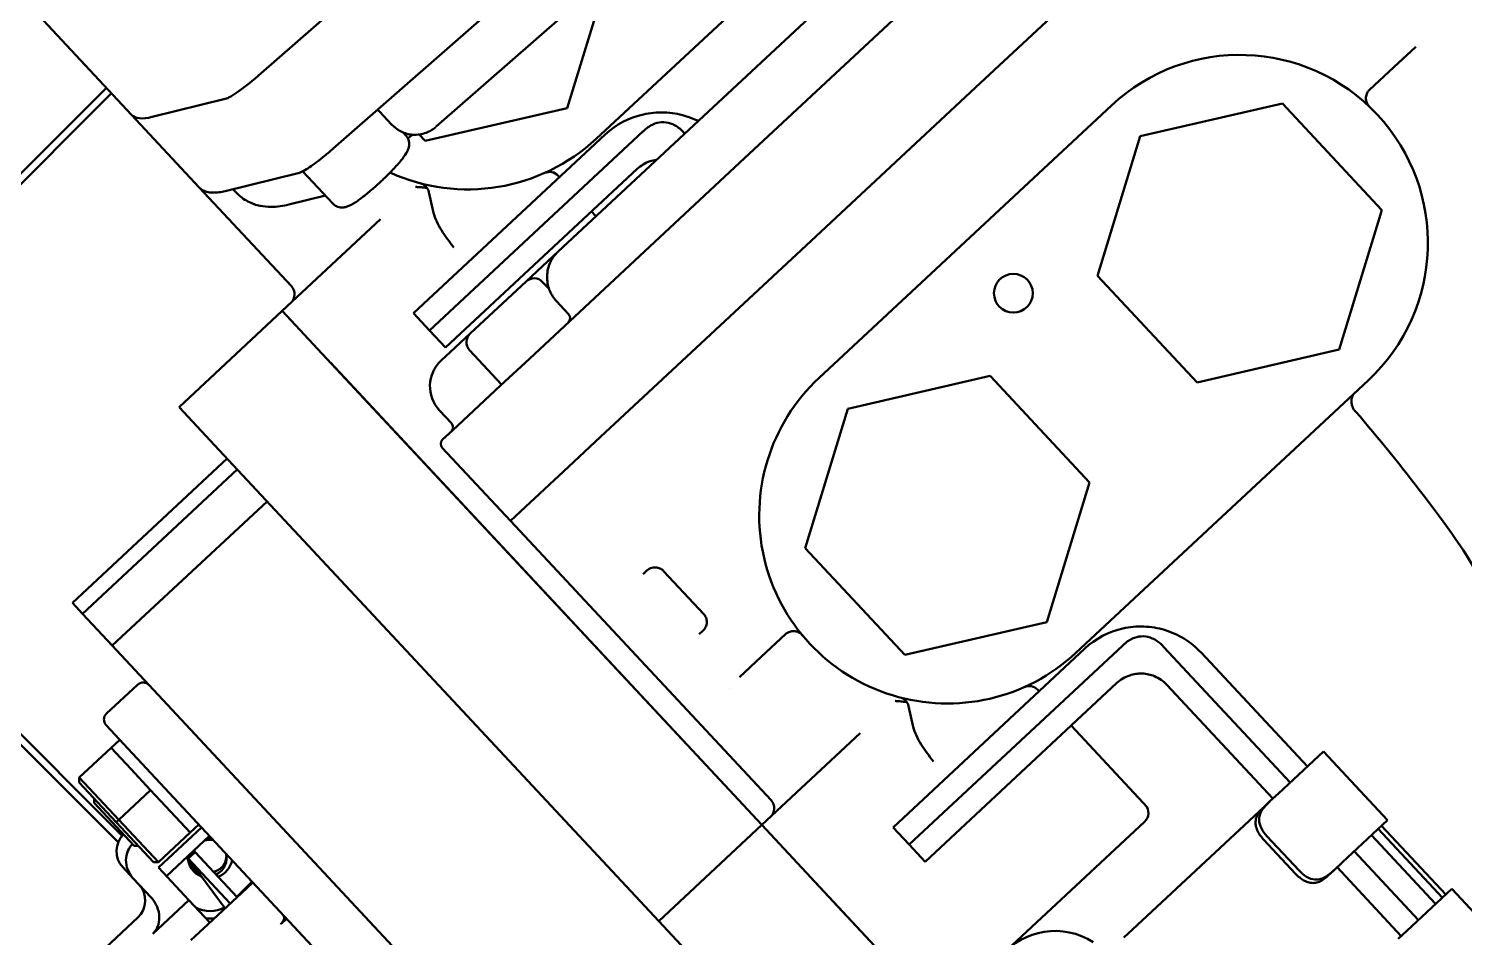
# Model space of a CAD drawing. Header units: inches. Extents: x 11 to 1621, y 11 to 1332.
# Drawn here: x 1284.736 to 1289.543, y 396.116 to 399.16 of the extents above; entities that cross this region are included whole.
import ezdxf

# ---------------------------------------------------------------- set-up
doc = ezdxf.new("R2010")
doc.units = ezdxf.units.IN
doc.header["$LTSCALE"] = 48
doc.header["$MEASUREMENT"] = 0
doc.layers.add('Visible (ANSI)', color=7, linetype='Continuous', lineweight=50)

msp = doc.modelspace()

# ---------------------------------------------------------------- linework, layer by layer
at = {"layer": 'Visible (ANSI)'}
for p, q in [((1284.2985, 399.709533), (1285.080267, 398.87119)), ((1286.635506, 398.790907), (1287.614484, 399.703818)), ((1285.514381, 399.010766), (1286.221843, 399.631254)), ((1286.221843, 399.631254), (1285.514381, 399.010766)), ((1288.6096, 399.619088), (1287.921705, 398.977616)), ((1287.921705, 398.977616), (1288.6096, 399.619088)), ((1285.755206, 398.758202), (1286.462669, 399.378689)), ((1286.539195, 398.894188), (1286.674124, 399.335522)), ((1286.995368, 398.867438), (1287.513037, 399.350172)), ((1286.100411, 398.831885), (1286.60825, 399.27729)), ((1287.100132, 398.695973), (1287.676776, 399.233702)), ((1289.306545, 399.030869), (1289.379889, 399.099263)), ((1289.306545, 399.030869), (1289.225794, 398.955568)), ((1287.921705, 398.977616), (1287.338509, 398.433776)), ((1287.921705, 398.977616), (1287.338509, 398.433776)), ((1283.840535, 397.806504), (1284.995801, 398.961769)), ((1285.012861, 398.943474), (1283.858213, 397.788826)), ((1285.149382, 398.864481), (1285.393879, 398.924612)), ((1285.393879, 398.924612), (1285.149382, 398.864481)), ((1285.910834, 398.88222), (1285.950765, 398.839399)), ((1286.063018, 398.784254), (1286.539195, 398.894188)), ((1287.382271, 397.9901), (1288.361249, 398.903011)), ((1288.933737, 398.909664), (1288.45756, 398.79973)), ((1289.267031, 398.55225), (1288.933737, 398.909664)), ((1285.080267, 398.87119), (1285.306543, 398.628539)), ((1286.995368, 398.867438), (1286.509028, 398.413918)), ((1285.989353, 398.812451), (1285.998521, 398.802619)), ((1286.666206, 398.805563), (1286.024112, 398.2068)), ((1286.031705, 398.811338), (1286.031688, 398.811326)), ((1286.038334, 398.810725), (1286.038342, 398.810716)), ((1286.043252, 398.805451), (1286.063018, 398.784254)), ((1286.79189, 398.815102), (1286.077813, 398.149213)), ((1286.932412, 398.80873), (1286.931, 398.810244)), ((1288.45756, 398.79973), (1288.314677, 398.332381)), ((1285.653294, 398.682145), (1285.753777, 398.574391)), ((1286.131513, 398.091627), (1286.773607, 398.690389)), ((1287.100132, 398.695973), (1286.412238, 398.054501)), ((1285.393978, 398.616216), (1285.638476, 398.676347)), ((1286.508237, 398.667613), (1286.512905, 398.662607)), ((1285.615458, 398.297268), (1285.306543, 398.628539)), ((1285.41978, 398.622562), (1285.430681, 398.610872)), ((1285.606617, 398.570776), (1285.729066, 398.60089)), ((1286.075667, 398.61275), (1286.091741, 398.543126)), ((1286.620306, 398.547433), (1286.635143, 398.531523)), ((1289.124148, 398.084902), (1289.267031, 398.55225)), ((1285.9141, 398.521923), (1285.584722, 398.214773)), ((1286.509028, 398.413918), (1286.401053, 398.313229)), ((1287.338509, 398.433776), (1286.650615, 397.792305)), ((1286.650615, 397.792305), (1287.338509, 398.433776)), ((1286.213895, 398.138702), (1286.401053, 398.313229)), ((1286.478205, 398.288221), (1286.456696, 398.311286)), ((1288.314677, 398.332381), (1288.647971, 397.974967)), ((1286.503199, 398.246987), (1286.543474, 398.203797)), ((1285.584722, 398.214773), (1285.2392, 397.892569)), ((1285.584722, 398.214773), (1285.718973, 398.070806)), ((1286.024112, 398.2068), (1286.077813, 398.149213)), ((1286.131513, 398.091627), (1286.077813, 398.149213)), ((1286.213895, 398.138702), (1286.146705, 398.076047)), ((1285.718973, 398.070806), (1287.190698, 396.492575)), ((1286.116861, 398.048217), (1286.146705, 398.076047)), ((1286.319353, 397.967885), (1286.211952, 398.083058)), ((1288.647971, 397.974967), (1289.124148, 398.084902)), ((1285.745824, 398.042013), (1287.190698, 396.492575)), ((1286.315555, 397.964343), (1286.412238, 398.054501)), ((1286.315555, 397.964343), (1286.154786, 397.814423)), ((1287.954759, 397.996752), (1287.478583, 397.886818)), ((1288.288053, 397.639338), (1287.954759, 397.996752)), ((1288.241482, 397.068709), (1289.220459, 397.98162)), ((1285.2392, 397.892569), (1285.373452, 397.748602)), ((1286.151307, 397.838095), (1286.111032, 397.881285)), ((1287.478583, 397.886818), (1287.3357, 397.41947)), ((1286.121542, 397.783423), (1286.154786, 397.814423)), ((1286.650615, 397.792305), (1286.543189, 397.692129)), ((1286.650615, 397.792305), (1286.543189, 397.692129)), ((1284.88202, 397.236503), (1285.400302, 397.719809)), ((1286.845176, 396.170371), (1285.373452, 397.748602)), ((1286.348798, 397.510857), (1286.120571, 397.755601)), ((1284.915866, 397.200207), (1285.434149, 397.683513)), ((1286.543189, 397.692129), (1286.38242, 397.542209)), ((1286.38242, 397.542209), (1286.543189, 397.692129)), ((1285.035623, 396.43464), (1283.840535, 397.629727)), ((1283.858213, 397.647405), (1285.049104, 396.456513)), ((1288.145171, 397.17199), (1288.288053, 397.639338)), ((1285.533941, 397.576499), (1285.015659, 397.093193)), ((1286.38242, 397.542209), (1286.348798, 397.510857)), ((1286.348798, 397.510857), (1286.38242, 397.542209)), ((1287.221434, 396.575069), (1286.348798, 397.510857)), ((1287.3357, 397.41947), (1287.668994, 397.062056)), ((1286.793237, 397.333152), (1286.805971, 397.345027)), ((1286.861615, 397.343084), (1286.995867, 397.199117)), ((1286.788051, 397.328453), (1286.788051, 397.328454)), ((1284.88202, 397.236503), (1284.915866, 397.200207)), ((1284.932684, 397.182172), (1284.915866, 397.200207)), ((1285.015659, 397.093193), (1284.932684, 397.182172)), ((1286.993924, 397.143473), (1286.981189, 397.131598)), ((1287.668994, 397.062056), (1288.145171, 397.17199)), ((1287.269535, 397.131326), (1287.188784, 397.056025)), ((1285.029951, 397.077867), (1285.015659, 397.093193)), ((1285.029951, 397.077867), (1285.277703, 396.812185)), ((1287.115441, 396.987631), (1287.188784, 397.056025)), ((1288.272182, 397.083365), (1287.630088, 396.484602)), ((1288.397866, 397.092903), (1287.683789, 396.427015)), ((1288.959612, 396.634824), (1288.536976, 397.088046)), ((1288.661688, 397.069763), (1289.017198, 396.688525)), ((1285.100106, 396.962225), (1284.996449, 396.865564)), ((1287.737489, 396.369428), (1288.379583, 396.968191)), ((1288.546515, 396.962361), (1288.902025, 396.581123)), ((1288.114213, 396.945415), (1288.118881, 396.940409)), ((1287.681643, 396.890552), (1287.697717, 396.820928)), ((1284.995089, 396.826614), (1285.083695, 396.731595)), ((1285.370394, 396.712786), (1285.277703, 396.812185)), ((1288.226282, 396.825235), (1288.481585, 396.551456)), ((1285.040395, 396.778029), (1285.011601, 396.751179)), ((1287.520076, 396.799725), (1287.190698, 396.492575)), ((1284.905065, 396.651833), (1285.011601, 396.751179)), ((1285.077854, 396.680131), (1285.011601, 396.751179)), ((1286.211409, 395.52227), (1285.083695, 396.731595)), ((1285.370394, 396.712786), (1286.219469, 395.802265)), ((1288.920253, 396.598122), (1289.07121, 396.738891)), ((1289.286013, 396.508544), (1289.07121, 396.738891)), ((1285.144107, 396.609083), (1285.077854, 396.680131)), ((1284.904482, 396.63514), (1284.905065, 396.651833)), ((1285.028934, 396.501682), (1284.904482, 396.63514)), ((1284.905065, 396.651833), (1285.037572, 396.509737)), ((1284.954609, 396.566953), (1284.955095, 396.580864)), ((1284.954609, 396.566953), (1285.088861, 396.422986)), ((1285.037572, 396.509737), (1285.144107, 396.609083)), ((1285.210361, 396.538036), (1285.144107, 396.609083)), ((1288.891995, 396.571771), (1288.871189, 396.552369)), ((1288.891995, 396.571771), (1288.920253, 396.598122)), ((1285.276614, 396.466988), (1285.210361, 396.538036)), ((1288.871189, 396.552369), (1288.431995, 396.142814)), ((1285.028934, 396.501682), (1285.037572, 396.509737)), ((1285.153385, 396.368225), (1285.028934, 396.501682)), ((1285.037572, 396.509737), (1285.170078, 396.367642)), ((1285.31435, 396.484249), (1285.170382, 396.349997)), ((1285.276584, 396.46702), (1285.305377, 396.493871)), ((1287.190698, 396.492575), (1286.845176, 396.170371)), ((1287.190698, 396.492575), (1287.324949, 396.348608)), ((1287.630088, 396.484602), (1287.683789, 396.427015)), ((1288.011752, 396.073922), (1288.472448, 396.503527)), ((1289.286013, 396.508544), (1289.135056, 396.367774)), ((1289.25461, 396.47926), (1289.469413, 396.248913)), ((1289.265857, 396.489749), (1289.48066, 396.259401)), ((1285.088861, 396.422986), (1285.102772, 396.4225)), ((1285.170078, 396.367642), (1285.276614, 396.466988)), ((1285.340888, 396.455789), (1285.196921, 396.321538)), ((1287.737489, 396.369428), (1287.683789, 396.427015)), ((1288.977845, 396.328836), (1288.870443, 396.44401)), ((1288.98949, 396.339696), (1288.882089, 396.45487)), ((1289.232001, 396.458177), (1289.446804, 396.22783)), ((1285.26991, 396.380383), (1285.292944, 396.401863)), ((1285.410874, 396.229217), (1285.26991, 396.380383)), ((1285.393483, 396.213), (1285.26991, 396.380383)), ((1285.433909, 396.250697), (1285.292944, 396.401863)), ((1289.389217, 396.174129), (1289.174414, 396.404476)), ((1285.05091, 396.351115), (1285.085805, 396.313695)), ((1285.170078, 396.367642), (1285.153385, 396.368225)), ((1285.27222, 396.24079), (1285.170382, 396.349997)), ((1287.324949, 396.348608), (1289.204472, 394.333066)), ((1289.085991, 396.322021), (1289.106798, 396.341423)), ((1289.135056, 396.367774), (1289.106798, 396.341423)), ((1289.116827, 396.350776), (1289.33163, 396.120428)), ((1285.085805, 396.313695), (1285.145802, 396.249355)), ((1285.336724, 396.160072), (1285.466295, 396.280898)), ((1285.432676, 396.252019), (1285.483507, 396.30285)), ((1285.466295, 396.280898), (1285.48645, 396.299693)), ((1287.3518, 396.319815), (1289.177622, 394.36186)), ((1289.349858, 396.137426), (1289.500815, 396.278196)), ((1289.715618, 396.047849), (1289.500815, 396.278196)), ((1285.151287, 396.128018), (1285.27222, 396.24079)), ((1285.27222, 396.24079), (1285.342483, 396.165442)), ((1285.100724, 396.182241), (1284.992661, 396.081471)), ((1285.279137, 396.106371), (1285.336724, 396.160072)), ((1285.594574, 396.173911), (1285.579323, 396.15969)), ((1285.594573, 396.173905), (1285.599481, 396.178482)), ((1285.594574, 396.173911), (1285.594573, 396.173905)), ((1286.845176, 396.170371), (1286.979428, 396.026404)), ((1288.403202, 396.115964), (1288.431995, 396.142814)), ((1289.321601, 396.111076), (1289.349858, 396.137426))]:
    msp.add_line(p, q, dxfattribs=at)
for centre, radius in [((1247.196979, 358.380235), 48.3125), ((1247.196979, 358.380235), 46.34375), ((1247.196979, 358.380235), 42.829288), ((1247.196979, 358.380235), 42.579288), ((1247.196979, 358.380235), 42.279288), ((1288.032862, 398.273794), 0.064961), ((1247.196979, 358.380235), 38.75)]:
    msp.add_circle(centre, radius, dxfattribs=at)
for centre, radius, start, end in [((1288.790854, 398.442316), 0.629921, 313, 133), ((1286.854158, 398.604008), 0.275591, 102.627757, 133), ((1286.854158, 398.604008), 0.275591, 63.464769, 73.372243), ((1286.205901, 399.251602), 0.629921, 245.597003, 313), ((1286.479443, 398.640763), 0.03937, 43, 114.123496), ((1286.854158, 398.604008), 0.11811, 108.704811, 133), ((1286.037306, 398.603894), 0.03937, 13, 75.410035), ((1285.586665, 398.270417), 0.03937, 313.001364, 43), ((1286.427903, 398.284436), 0.03937, 43, 132.999798), ((1286.529077, 398.190371), 0.019685, 313, 43), ((1286.240745, 398.109909), 0.03937, 133.000202, 223), ((1286.197412, 397.961836), 0.11811, 133, 223), ((1287.811877, 397.529404), 0.629921, 133, 313), ((1286.13691, 397.82467), 0.019685, 313, 43), ((1286.134967, 397.769026), 0.019685, 133, 223), ((1288.460134, 396.88181), 0.275591, 102.627757, 133), ((1288.460134, 396.88181), 0.275591, 43, 73.372243), ((1285.118901, 396.94207), 0.027559, 43, 133), ((1287.211287, 396.932317), 0.129921, 171.749451, 171.749869), ((1288.085419, 396.918564), 0.03937, 43, 114.123496), ((1288.460134, 396.88181), 0.11811, 108.704811, 133), ((1288.460134, 396.88181), 0.11811, 43, 67.295189), ((1287.643282, 396.881695), 0.03937, 13, 75.410035), ((1285.015245, 396.845409), 0.027559, 133, 223), ((1289.243256, 396.889214), 1.574803, 180.636806, 180.636937), ((1287.192641, 396.548219), 0.03937, 313.001364, 43), ((1288.445597, 396.532321), 0.03937, 313, 43), ((1285.108496, 396.404816), 0.07874, 134.432544, 223), ((1285.343137, 396.388755), 0.075, 180.613343, 248.029982), ((1285.343137, 396.388755), 0.069, 175.882529, 183.57655), ((1285.343137, 396.388755), 0.075, 291.268911, 348.98959), ((1285.343137, 396.388755), 0.0545, 0, 6.966823), ((1285.343137, 396.388755), 0.069, 194.236135, 238.638468), ((1285.047023, 396.239828), 0.07874, 313, 43), ((1285.343137, 396.303902), 0.1, 241.362855, 298.6863), ((1285.343137, 396.303902), 0.125, 263.600612, 276.759066), ((1288.172854, 395.901161), 0.23622, 57.477512, 223)]:
    msp.add_arc(centre, radius, start, end, dxfattribs=at)
for centre, major_axis, ratio, start_param, end_param in [((1285.530081, 399.059618), (-0.143967, -0.134252), 0.13052619, 0.22959015, 1.34120617), ((1285.530081, 399.059618), (-0.143967, -0.134252), 0.13052619, 0.22959015, 1.34120617), ((1289.245002, 398.932046), (-0.019565, -0.028365), 0.87309065, 4.56804455, 4.85673172), ((1289.234391, 398.928677), (0.011904, 0.033235), 0.62925114, 0.88279434, 0.99608349), ((1286.361576, 400.066029), (-1.281309, -1.19484), 0.13052619, 0, 0.22959015), ((1286.361576, 400.066029), (-1.281309, -1.19484), 0.13052619, 0, 0.22959015), ((1289.210264, 397.90806), (-0.037926, 0.027728), 0.91468713, 6.11020883, 6.47348321), ((1287.29576, 397.120875), (0.033984, 0.009557), 0.62925114, 2.14550917, 2.25879831), ((1287.291659, 397.110524), (-0.029661, -0.017539), 0.87309066, 4.56804624, 4.85673341), ((1285.643435, 396.122694), (-0.05514, 0.062027), 0.05737022, 0.41584263, 0.55026337)]:
    msp.add_ellipse(centre, major_axis=major_axis, ratio=ratio, start_param=start_param, end_param=end_param, dxfattribs=at)
for points, knots in [([(1289.225481, 398.898277), (1289.222812, 398.900821), (1289.220515, 398.90371), (1289.218613, 398.906979), (1289.216712, 398.910248), (1289.215223, 398.913884), (1289.214301, 398.917844), (1289.213378, 398.921805), (1289.213009, 398.926182), (1289.213479, 398.930781), (1289.213714, 398.93308), (1289.214168, 398.935467), (1289.214857, 398.937824), (1289.215547, 398.940182), (1289.21647, 398.942532), (1289.21768, 398.94487)], [0, 0, 0, 0, 0.25, 0.25, 0.25, 0.5, 0.5, 0.5, 0.75, 0.75, 0.75, 0.875, 0.875, 0.875, 1, 1, 1, 1]), ([(1285.910834, 398.88222), (1285.909402, 398.883755), (1285.90771, 398.885027), (1285.904832, 398.8866), (1285.903632, 398.887079), (1285.902531, 398.887415)], [3.1415926536, 3.1415926536, 3.1415926536, 3.1415926536, 3.1848344641, 3.1848344641, 3.2168715009, 3.2168715009, 3.2168715009, 3.2168715009]), ([(1286.933019, 398.868075), (1286.911032, 398.874641), (1286.887658, 398.878597), (1286.839903, 398.880265), (1286.816305, 398.87795), (1286.79391, 398.872933)], [0, 0, 0, 0, 0.182151197, 0.182151197, 0.364333505, 0.364333505, 0.364333505, 0.364333505]), ([(1286.098509, 398.830264), (1286.087545, 398.821075), (1286.074825, 398.813875), (1286.047203, 398.805065), (1286.03183, 398.803382), (1286.003666, 398.806875), (1285.990413, 398.81106), (1285.968347, 398.823321), (1285.95885, 398.830729), (1285.950765, 398.839399)], [0.006686894, 0.006686894, 0.006686894, 0.006686894, 0.137090393, 0.137090393, 0.268477273, 0.268477273, 0.378731685, 0.378731685, 0.469597905, 0.469597905, 0.469597905, 0.469597905]), ([(1286.800802, 398.823122), (1286.810116, 398.831204), (1286.821016, 398.837768), (1286.842278, 398.845289), (1286.852326, 398.846996), (1286.872784, 398.846302), (1286.88269, 398.843918), (1286.903438, 398.834949), (1286.913905, 398.827615), (1286.922669, 398.818866)], [0, 0, 0, 0, 0.093988099, 0.093988099, 0.171664013, 0.171664013, 0.249329006, 0.249329006, 0.34371396, 0.34371396, 0.34371396, 0.34371396]), ([(1285.998521, 398.802619), (1286.001775, 398.79913), (1286.004364, 398.795073), (1286.008047, 398.786794), (1286.009015, 398.782644), (1286.01002, 398.77449), (1286.009802, 398.770766), (1286.008803, 398.763184), (1286.007805, 398.759862), (1286.004675, 398.751057), (1286.002316, 398.746793), (1285.995246, 398.735054), (1285.989888, 398.727809), (1285.975485, 398.709967), (1285.965918, 398.699181), (1285.945628, 398.677766), (1285.935188, 398.667295), (1285.913724, 398.646731), (1285.902725, 398.636643), (1285.880974, 398.617568), (1285.870234, 398.608593), (1285.849623, 398.592329), (1285.839841, 398.585131), (1285.820183, 398.572146), (1285.812418, 398.566751), (1285.795618, 398.562109), (1285.792183, 398.561342), (1285.783124, 398.560845), (1285.777329, 398.561008), (1285.765762, 398.56518), (1285.760877, 398.567842), (1285.755612, 398.572515), (1285.754672, 398.573431), (1285.753777, 398.574391)], [6.28318531, 6.28318531, 6.28318531, 6.28318531, 6.32814823, 6.32814823, 6.37764484, 6.37764484, 6.44024927, 6.44024927, 6.52956683, 6.52956683, 6.71186332, 6.71186332, 7.02602259, 7.02602259, 7.41076613, 7.41076613, 7.75094089, 7.75094089, 8.08389343, 8.08389343, 8.41824552, 8.41824552, 8.76506093, 8.76506093, 9.17964841, 9.17964841, 9.26973352, 9.26973352, 9.35789842, 9.35789842, 9.41241195, 9.41241195, 9.42477796, 9.42477796, 9.42477796, 9.42477796]), ([(1286.022036, 398.804746), (1286.018394, 398.8022), (1286.014519, 398.799427), (1286.008789, 398.795232), (1286.007099, 398.793985), (1286.005378, 398.792704)], [0.745400599, 0.745400599, 0.745400599, 0.745400599, 0.83088237, 0.83088237, 0.865680359, 0.865680359, 0.865680359, 0.865680359]), ([(1286.800802, 398.823122), (1286.799293, 398.821812), (1286.797796, 398.820488), (1286.794825, 398.817815), (1286.793352, 398.816464), (1286.79189, 398.815102)], [-0.0304557855, -0.0304557855, -0.0304557855, -0.0304557855, -0.0152278774, -0.0152278774, 0, 0, 0, 0]), ([(1286.931, 398.810244), (1286.929637, 398.811705), (1286.928261, 398.813155), (1286.925484, 398.81603), (1286.924083, 398.817454), (1286.922669, 398.818866)], [-0.0304567069, -0.0304567069, -0.0304567069, -0.0304567069, -0.0152288688, -0.0152288688, -0.000001, -0.000001, -0.000001, -0.000001]), ([(1285.638476, 398.676347), (1285.644521, 398.677833), (1285.649839, 398.680276), (1285.661973, 398.686715), (1285.668609, 398.690773), (1285.683216, 398.700524), (1285.691167, 398.706213), (1285.708121, 398.71901), (1285.71712, 398.726116), (1285.73578, 398.741429), (1285.745439, 398.749635), (1285.755206, 398.758202)], [3.37118281, 3.37118281, 3.37118281, 3.37118281, 3.59350601, 3.59350601, 3.81582921, 3.81582921, 4.03815242, 4.03815242, 4.26047562, 4.26047562, 4.48279883, 4.48279883, 4.48279883, 4.48279883]), ([(1286.816281, 398.715881), (1286.822892, 398.718119), (1286.829754, 398.719789), (1286.83733, 398.720915), (1286.837865, 398.720991), (1286.8384, 398.721063)], [-0.2192874122, -0.2192874122, -0.2192874122, -0.2192874122, -0.1646279913, -0.1646279913, -0.160482277, -0.160482277, -0.160482277, -0.160482277]), ([(1285.306543, 398.628539), (1285.310477, 398.62432), (1285.31516, 398.620827), (1285.325303, 398.615523), (1285.330746, 398.613688), (1285.342046, 398.611328), (1285.347916, 398.610793), (1285.360128, 398.610734), (1285.366477, 398.611213), (1285.379765, 398.613058), (1285.386705, 398.614427), (1285.393978, 398.616216)], [3.141592654, 3.141592654, 3.141592654, 3.141592654, 3.187510684, 3.187510684, 3.233428715, 3.233428715, 3.279346746, 3.279346746, 3.325264776, 3.325264776, 3.371182807, 3.371182807, 3.371182807, 3.371182807]), ([(1285.430681, 398.610872), (1285.442246, 398.59847), (1285.456025, 398.58831), (1285.483743, 398.573816), (1285.497573, 398.569341), (1285.523242, 398.563981), (1285.535156, 398.563029), (1285.557401, 398.562922), (1285.56777, 398.563779), (1285.587676, 398.566544), (1285.59722, 398.568465), (1285.606617, 398.570776)], [3.141592654, 3.141592654, 3.141592654, 3.141592654, 3.187510684, 3.187510684, 3.233428715, 3.233428715, 3.279346746, 3.279346746, 3.325264776, 3.325264776, 3.371182807, 3.371182807, 3.371182807, 3.371182807]), ([(1286.069446, 398.626633), (1286.062827, 398.627333), (1286.05623, 398.627993), (1286.043582, 398.629143), (1286.038561, 398.629548), (1286.033765, 398.62991), (1286.032308, 398.630015), (1286.030847, 398.630115), (1286.030786, 398.630121)], [-0.0913896256, -0.0913896256, -0.0913896256, -0.0913896256, -0.0437291131, -0.0437291131, 0, 0, 0.0003030606, 0.0005998028, 0.0005998028, 0.0005998028, 0.0005998028]), ([(1286.158906, 398.427219), (1286.14528, 398.445332), (1286.130507, 398.464869), (1286.105895, 398.504155), (1286.096163, 398.523975), (1286.091741, 398.543126)], [0, 0, 0, 0, 0.172720482, 0.172720482, 0.345440965, 0.345440965, 0.345440965, 0.345440965]), ([(1286.503199, 398.246987), (1286.498199, 398.252348), (1286.493674, 398.258214), (1286.489714, 398.264488), (1286.487733, 398.267625), (1286.485894, 398.270865), (1286.484206, 398.274194), (1286.482519, 398.277523), (1286.481015, 398.280864), (1286.479613, 398.284439), (1286.479387, 398.285014), (1286.479166, 398.285593), (1286.478948, 398.286175), (1286.476466, 398.292813), (1286.474535, 398.299823), (1286.473257, 398.307104), (1286.471954, 398.314527), (1286.471328, 398.322234), (1286.471496, 398.330087), (1286.471508, 398.330611), (1286.471525, 398.33121), (1286.471541, 398.33166), (1286.471792, 398.338858), (1286.472725, 398.346464), (1286.474547, 398.354295), (1286.476241, 398.361578), (1286.478703, 398.369056), (1286.482103, 398.376517), (1286.482245, 398.376828), (1286.482389, 398.37714), (1286.482534, 398.377451), (1286.482592, 398.377576), (1286.482651, 398.377701), (1286.48271, 398.377827), (1286.482769, 398.377952), (1286.482854, 398.378133), (1286.482888, 398.378203), (1286.48502, 398.382691), (1286.487964, 398.388185), (1286.49216, 398.394306), (1286.496357, 398.400427), (1286.501808, 398.407186), (1286.509028, 398.413918)], [0, 0, 0, 0, 0.125, 0.125, 0.125, 0.1875, 0.1875, 0.1875, 0.25, 0.25, 0.25, 0.2600687, 0.2600687, 0.2600687, 0.375, 0.375, 0.375, 0.4921875, 0.4921875, 0.4921875, 0.5, 0.5, 0.5, 0.625, 0.625, 0.625, 0.74124457, 0.74124457, 0.74124457, 0.74609375, 0.74609375, 0.74609375, 0.74804688, 0.74804688, 0.74804688, 0.75, 0.75, 0.75, 0.875, 0.875, 0.875, 1, 1, 1, 1]), ([(1289.173202, 397.88372), (1289.172116, 397.884884), (1289.171211, 397.886184), (1289.169296, 397.889709), (1289.168484, 397.892065), (1289.166954, 397.897485), (1289.16616, 397.901331), (1289.165412, 397.905357)], [0, 0, 0, 0, 0.0121248033, 0.0121248033, 0.0307964597, 0.0307964597, 0.0565628272, 0.0565628272, 0.0565628272, 0.0565628272]), ([(1289.179418, 397.876794), (1289.178424, 397.877947), (1289.177405, 397.879105), (1289.175785, 397.880909), (1289.175199, 397.881555), (1289.174348, 397.882483), (1289.174087, 397.882766), (1289.173618, 397.883273), (1289.17341, 397.883497), (1289.173202, 397.88372)], [0.000001, 0.000001, 0.000001, 0.000001, 0.0119368303, 0.0119368303, 0.0186069898, 0.0186069898, 0.0215417778, 0.0215417778, 0.0238697102, 0.0238697102, 0.0238697102, 0.0238697102]), ([(1289.179418, 397.876794), (1289.254105, 397.790123), (1289.336238, 397.688457), (1289.500615, 397.473417), (1289.569007, 397.373224), (1289.604556, 397.301157)], [0.000001, 0.000001, 0.000001, 0.000001, 0.89719604, 0.89719604, 2.14518363, 2.14518363, 2.14518363, 2.14518363]), ([(1286.805971, 397.345027), (1286.810555, 397.349302), (1286.816225, 397.352444), (1286.824956, 397.354929), (1286.827896, 397.355399), (1286.83361, 397.3557), (1286.836384, 397.355532), (1286.841615, 397.354701), (1286.844072, 397.354039), (1286.848601, 397.352384), (1286.850672, 397.351392), (1286.856302, 397.348132), (1286.859274, 397.345595), (1286.861615, 397.343084)], [0, 0, 0, 0, 0.25, 0.25, 0.375, 0.375, 0.5, 0.5, 0.625, 0.625, 0.75, 0.75, 1, 1, 1, 1]), ([(1286.995867, 397.199117), (1286.998208, 397.196607), (1287.000531, 397.193465), (1287.00339, 397.187622), (1287.004236, 397.185486), (1287.005571, 397.180853), (1287.00606, 397.178356), (1287.006524, 397.17308), (1287.006498, 397.170301), (1287.0058, 397.164621), (1287.005125, 397.161721), (1287.002037, 397.153184), (1286.998508, 397.147748), (1286.993924, 397.143473)], [0, 0, 0, 0, 0.25, 0.25, 0.375, 0.375, 0.5, 0.5, 0.625, 0.625, 0.75, 0.75, 1, 1, 1, 1]), ([(1287.280772, 397.138674), (1287.283189, 397.139719), (1287.285598, 397.140476), (1287.287998, 397.140999), (1287.290398, 397.141522), (1287.29281, 397.141808), (1287.29512, 397.141882), (1287.299741, 397.142031), (1287.304081, 397.141357), (1287.307968, 397.14016), (1287.311854, 397.138964), (1287.315378, 397.137225), (1287.318506, 397.135101), (1287.321635, 397.132976), (1287.324357, 397.130482), (1287.326708, 397.127643)], [0, 0, 0, 0, 0.125, 0.125, 0.125, 0.25, 0.25, 0.25, 0.5, 0.5, 0.5, 0.75, 0.75, 0.75, 1, 1, 1, 1]), ([(1288.538995, 397.145877), (1288.517008, 397.152443), (1288.493634, 397.156399), (1288.445879, 397.158067), (1288.422281, 397.155752), (1288.399886, 397.150735)], [0, 0, 0, 0, 0.182151197, 0.182151197, 0.364333505, 0.364333505, 0.364333505, 0.364333505]), ([(1288.406778, 397.100923), (1288.405269, 397.099614), (1288.403772, 397.09829), (1288.400801, 397.095617), (1288.399328, 397.094266), (1288.397866, 397.092903)], [-0.0304557855, -0.0304557855, -0.0304557855, -0.0304557855, -0.0152278774, -0.0152278774, 0, 0, 0, 0]), ([(1288.406778, 397.100923), (1288.416092, 397.109006), (1288.426991, 397.11557), (1288.448253, 397.123091), (1288.458302, 397.124798), (1288.478759, 397.124104), (1288.488666, 397.12172), (1288.509414, 397.112751), (1288.519881, 397.105417), (1288.528645, 397.096668)], [0, 0, 0, 0, 0.093988099, 0.093988099, 0.171664013, 0.171664013, 0.249329006, 0.249329006, 0.34371396, 0.34371396, 0.34371396, 0.34371396]), ([(1288.536976, 397.088046), (1288.535613, 397.089507), (1288.534237, 397.090957), (1288.53146, 397.093831), (1288.530059, 397.095256), (1288.528645, 397.096668)], [-0.0304567069, -0.0304567069, -0.0304567069, -0.0304567069, -0.0152288688, -0.0152288688, -0.000001, -0.000001, -0.000001, -0.000001]), ([(1288.422257, 396.993682), (1288.428867, 396.99592), (1288.43573, 396.997591), (1288.449852, 396.99969), (1288.457038, 397.0001), (1288.471454, 396.999598), (1288.478599, 396.998688), (1288.492548, 396.995609), (1288.499281, 396.993463), (1288.505723, 396.990768)], [-0.219287412, -0.219287412, -0.219287412, -0.219287412, -0.164627991, -0.164627991, -0.109674682, -0.109674682, -0.05469033, -0.05469033, 0, 0, 0, 0]), ([(1287.675422, 396.904435), (1287.668803, 396.905135), (1287.662205, 396.905794), (1287.649557, 396.906945), (1287.644537, 396.90735), (1287.639741, 396.907712), (1287.638283, 396.907816), (1287.636822, 396.907917), (1287.636761, 396.907923)], [-0.0913896256, -0.0913896256, -0.0913896256, -0.0913896256, -0.0437291131, -0.0437291131, 0, 0, 0.0003030606, 0.0005998028, 0.0005998028, 0.0005998028, 0.0005998028]), ([(1287.764882, 396.70502), (1287.751256, 396.723134), (1287.736482, 396.742671), (1287.711871, 396.781957), (1287.702139, 396.801777), (1287.697717, 396.820928)], [0, 0, 0, 0, 0.172720482, 0.172720482, 0.345440965, 0.345440965, 0.345440965, 0.345440965]), ([(1288.882089, 396.45487), (1288.874825, 396.462659), (1288.868058, 396.471787), (1288.858484, 396.490794), (1288.855751, 396.500732), (1288.855752, 396.515184), (1288.856507, 396.520551), (1288.859724, 396.531039), (1288.862181, 396.536173), (1288.871398, 396.551358), (1288.880844, 396.561269), (1288.890966, 396.570809), (1288.89148, 396.571291), (1288.891995, 396.571771)], [-0.443384246, -0.443384246, -0.443384246, -0.443384246, -0.362224364, -0.362224364, -0.281064481, -0.281064481, -0.23881093, -0.23881093, -0.196557379, -0.196557379, -0.09827869, -0.09827869, -0.093019394, -0.093019394, -0.093019394, -0.093019394]), ([(1288.870443, 396.44401), (1288.861961, 396.453106), (1288.854363, 396.463794), (1288.847066, 396.480318), (1288.845309, 396.485931), (1288.843467, 396.497091), (1288.843386, 396.502642), (1288.844961, 396.513613), (1288.846813, 396.519549), (1288.852503, 396.530906), (1288.856327, 396.536343), (1288.86364, 396.544989), (1288.8673, 396.548735), (1288.871189, 396.552369)], [-0.522145887, -0.522145887, -0.522145887, -0.522145887, -0.42737378, -0.42737378, -0.379987726, -0.379987726, -0.332601673, -0.332601673, -0.283450231, -0.283450231, -0.23429879, -0.23429879, -0.19422431, -0.19422431, -0.19422431, -0.19422431]), ([(1285.083708, 396.428512), (1285.077309, 396.422145), (1285.071379, 396.413526), (1285.063886, 396.396437), (1285.061468, 396.38489), (1285.061212, 396.36472), (1285.063537, 396.35253), (1285.071307, 396.332736), (1285.078355, 396.321684), (1285.085805, 396.313695)], [0.004943741, 0.004943741, 0.004943741, 0.004943741, 0.072218735, 0.072218735, 0.147130894, 0.147130894, 0.225931358, 0.225931358, 0.309168239, 0.309168239, 0.309168239, 0.309168239]), ([(1285.323535, 396.439608), (1285.325021, 396.44018), (1285.32653, 396.440687), (1285.329174, 396.441448), (1285.330298, 396.441733), (1285.332737, 396.44227), (1285.334055, 396.442509), (1285.33949, 396.443291), (1285.343654, 396.44341), (1285.349404, 396.442917), (1285.351013, 396.442707), (1285.352908, 396.442373), (1285.353207, 396.442317), (1285.353505, 396.442259)], [0.6042265841, 0.6042265841, 0.6042265841, 0.6042265841, 0.6164037596, 0.6164037596, 0.6252730517, 0.6252730517, 0.6355191863, 0.6355191863, 0.6673006368, 0.6673006368, 0.6797131977, 0.6797131977, 0.6820383949, 0.6820383949, 0.6820383949, 0.6820383949]), ([(1285.335338, 396.450613), (1285.33727, 396.45061), (1285.339195, 396.450515), (1285.341108, 396.450326), (1285.34301, 396.450138), (1285.3449, 396.449858), (1285.346771, 396.449481)], [0.1302775906, 0.1302775906, 0.1302775906, 0.1302775906, 0.1451046439, 0.1451046439, 0.1451046439, 0.1598522079, 0.1598522079, 0.1598522079, 0.1598522079]), ([(1285.289552, 396.3987), (1285.289592, 396.398913), (1285.289633, 396.399126), (1285.290014, 396.401051), (1285.290435, 396.402746), (1285.291274, 396.405544), (1285.291649, 396.406659), (1285.292524, 396.409012), (1285.293035, 396.410244), (1285.293651, 396.41159), (1285.293713, 396.411723), (1285.293775, 396.411856)], [0.4624234518, 0.4624234518, 0.4624234518, 0.4624234518, 0.4640839497, 0.4640839497, 0.4774312031, 0.4774312031, 0.4864328452, 0.4864328452, 0.4966360867, 0.4966360867, 0.4977604678, 0.4977604678, 0.4977604678, 0.4977604678]), ([(1285.397637, 396.388755), (1285.397637, 396.388293), (1285.397631, 396.387832), (1285.397605, 396.386809), (1285.397582, 396.386247), (1285.39734, 396.381946), (1285.396744, 396.378237), (1285.395132, 396.372238), (1285.394332, 396.369904), (1285.392866, 396.366415), (1285.39231, 396.365218), (1285.391077, 396.362793), (1285.390394, 396.36157), (1285.387956, 396.357573), (1285.385998, 396.354932), (1285.382093, 396.350553), (1285.380236, 396.348747), (1285.377101, 396.346105), (1285.375903, 396.345178), (1285.374073, 396.34388), (1285.373468, 396.343469), (1285.372233, 396.342665), (1285.371601, 396.342273), (1285.369661, 396.341121), (1285.368328, 396.340402), (1285.363893, 396.338246), (1285.360685, 396.337044), (1285.356532, 396.335919), (1285.355674, 396.335709), (1285.354811, 396.33552)], [0, 0, 0, 0, 0.003530672, 0.003530672, 0.007831511, 0.007831511, 0.036488437, 0.036488437, 0.055341526, 0.055341526, 0.065438324, 0.065438324, 0.07615289, 0.07615289, 0.101270265, 0.101270265, 0.121074335, 0.121074335, 0.132658343, 0.132658343, 0.13825111, 0.13825111, 0.143937288, 0.143937288, 0.155515256, 0.155515256, 0.181658988, 0.181658988, 0.188421063, 0.188421063, 0.188421063, 0.188421063]), ([(1285.397637, 396.388755), (1285.398399, 396.383937), (1285.398455, 396.379027), (1285.397294, 396.369142), (1285.396027, 396.364178), (1285.39144, 396.352472), (1285.387416, 396.345976), (1285.377242, 396.334898), (1285.371052, 396.330268), (1285.363314, 396.326653), (1285.363232, 396.326615), (1285.36315, 396.326577)], [0, 0, 0, 0, 0.037163739, 0.037163739, 0.075820218, 0.075820218, 0.132905715, 0.132905715, 0.190290875, 0.190290875, 0.190903577, 0.190903577, 0.190903577, 0.190903577]), ([(1289.085991, 396.322021), (1289.082095, 396.318396), (1289.078103, 396.315006), (1289.068969, 396.308314), (1289.063278, 396.304878), (1289.051552, 396.299994), (1289.045501, 396.298561), (1289.034447, 396.297755), (1289.028915, 396.298223), (1289.01791, 396.300839), (1289.012434, 396.302983), (1288.996458, 396.311415), (1288.986327, 396.31974), (1288.977845, 396.328836)], [0.19422431, 0.19422431, 0.19422431, 0.19422431, 0.23429879, 0.23429879, 0.283450231, 0.283450231, 0.332601673, 0.332601673, 0.379987726, 0.379987726, 0.42737378, 0.42737378, 0.522145887, 0.522145887, 0.522145887, 0.522145887]), ([(1289.106798, 396.341423), (1289.106284, 396.340943), (1289.105766, 396.340464), (1289.095543, 396.331031), (1289.084997, 396.322301), (1289.069207, 396.314165), (1289.063915, 396.312072), (1289.053227, 396.309595), (1289.04782, 396.309216), (1289.033404, 396.310223), (1289.02368, 396.313643), (1289.005388, 396.324519), (1288.996754, 396.331906), (1288.98949, 396.339696)], [0.093019394, 0.093019394, 0.093019394, 0.093019394, 0.09827869, 0.09827869, 0.196557379, 0.196557379, 0.23881093, 0.23881093, 0.281064481, 0.281064481, 0.362224364, 0.362224364, 0.443384246, 0.443384246, 0.443384246, 0.443384246]), ([(1285.145802, 396.249355), (1285.15377, 396.240811), (1285.161341, 396.229013), (1285.17005, 396.207865), (1285.172945, 396.194754), (1285.173392, 396.173398), (1285.171416, 396.161352), (1285.164151, 396.143416), (1285.158, 396.134278), (1285.151287, 396.128018)], [-0.957682418, -0.957682418, -0.957682418, -0.957682418, -0.868663282, -0.868663282, -0.783405476, -0.783405476, -0.705892069, -0.705892069, -0.635947237, -0.635947237, -0.635947237, -0.635947237]), ([(1285.589141, 396.189571), (1285.589184, 396.189525), (1285.589228, 396.189462), (1285.589277, 396.189376), (1285.589281, 396.189369), (1285.589287, 396.189358), (1285.58929, 396.189354), (1285.589294, 396.189346), (1285.589296, 396.189343), (1285.589299, 396.189337), (1285.5893, 396.189334), (1285.589304, 396.189328), (1285.589305, 396.189325), (1285.589309, 396.189318), (1285.589311, 396.189314), (1285.589318, 396.1893), (1285.589323, 396.18929), (1285.589368, 396.189201), (1285.589409, 396.189109), (1285.589459, 396.188983), (1285.589469, 396.188959), (1285.589738, 396.18826), (1285.590021, 396.187149), (1285.590731, 396.183683), (1285.591159, 396.181029), (1285.591557, 396.178158)], [-0.0524161984, -0.0524161984, -0.0524161984, -0.0524161984, -0.0490577958, -0.0490577958, -0.048765919, -0.048765919, -0.0485912111, -0.0485912111, -0.0484654763, -0.0484654763, -0.0483539014, -0.0483539014, -0.0482326845, -0.0482326845, -0.0480727939, -0.0480727939, -0.0477159604, -0.0477159604, -0.0448155563, -0.0448155563, -0.0441770285, -0.0441770285, -0.0261263922, -0.0261263922, -0.000001, -0.000001, -0.000001, -0.000001]), ([(1285.591557, 396.178158), (1285.590998, 396.176544), (1285.590252, 396.174772), (1285.588011, 396.170381), (1285.586349, 396.167713), (1285.582813, 396.163213), (1285.581141, 396.161387), (1285.579323, 396.15969)], [-0.286975503, -0.286975503, -0.286975503, -0.286975503, -0.2679673126, -0.2679673126, -0.2419719732, -0.2419719732, -0.222890169, -0.222890169, -0.222890169, -0.222890169])]:
    msp.add_open_spline(points, degree=3, knots=knots, dxfattribs=at)
msp.add_open_spline([(1286.100188, 398.831693), (1286.100264, 398.831758), (1286.100339, 398.831824), (1286.100415, 398.83189)], degree=3, dxfattribs=at)
msp.add_rational_spline([(1289.165412, 397.905357), (1289.165338, 397.905757), (1289.165273, 397.906143), (1289.165057, 397.907534), (1289.164953, 397.908463), (1289.164742, 397.911025), (1289.164731, 397.912436), (1289.164799, 397.914867), (1289.164881, 397.915886), (1289.165073, 397.917672), (1289.165186, 397.918437), (1289.165531, 397.920478), (1289.165771, 397.921508), (1289.166222, 397.923257), (1289.166435, 397.923969), (1289.166838, 397.925221), (1289.167027, 397.925759), (1289.16757, 397.927223), (1289.167899, 397.928001), (1289.168225, 397.928726)], [0.999999668752, 0.99999967151, 0.999999674301, 0.999999684742, 0.999999692527, 0.99999971584, 0.999999731283, 0.999999760393, 0.99999977408, 0.999999799224, 0.999999810695, 0.999999841898, 0.999999858424, 0.999999885414, 0.999999895927, 0.999999913217, 0.999999919991, 0.999999936852, 0.999999943537, 0.999999948647], degree=3, knots=[0.000000025, 0.000000025, 0.000000025, 0.000000025, 0.013472115, 0.013472115, 0.050010185, 0.050010185, 0.123086325, 0.123086325, 0.196162464, 0.196162464, 0.269238604, 0.269238604, 0.415390883, 0.415390883, 0.561543162, 0.561543162, 0.707695442, 0.707695442, 1, 1, 1, 1], dxfattribs=at)

doc.saveas('drawing.dxf')
